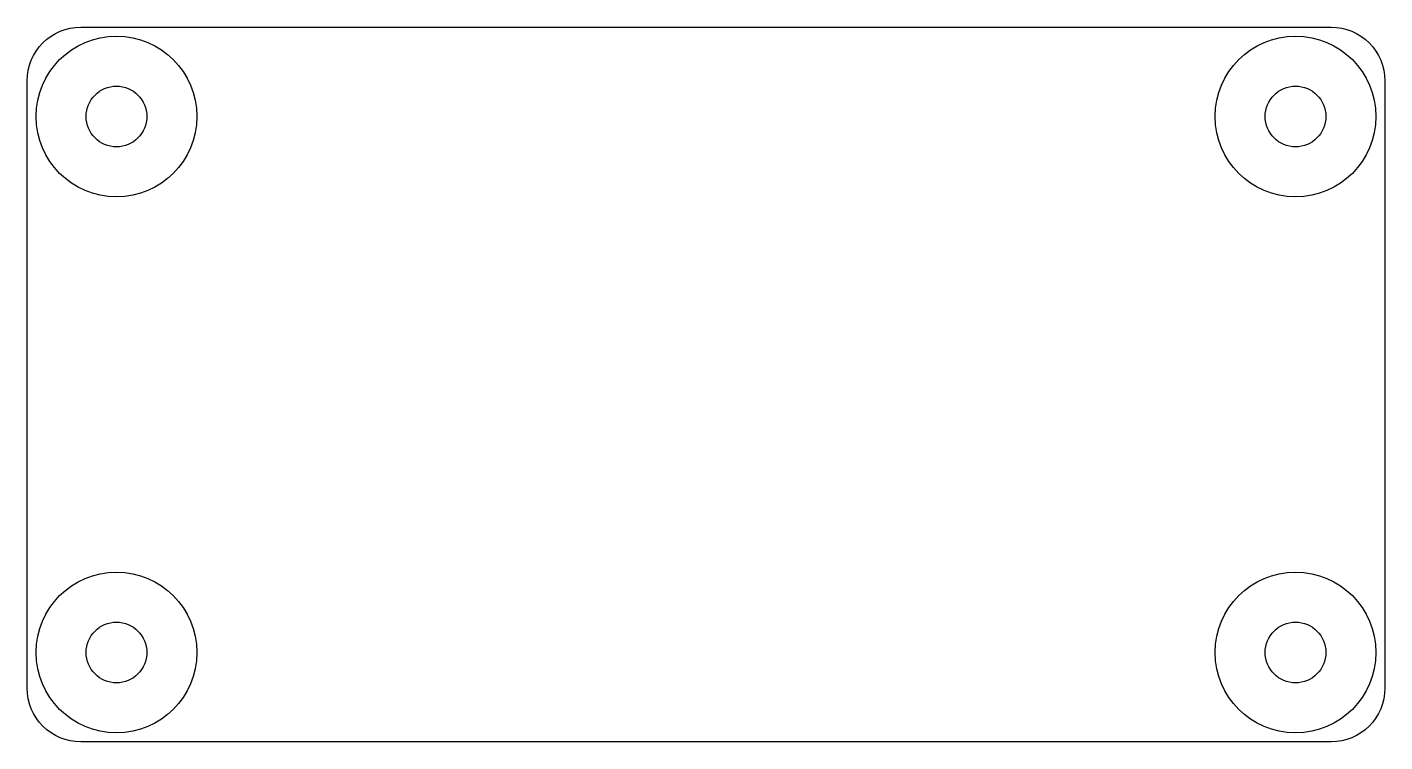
# Model space of a CAD drawing. Header units: millimetres. Extents: x 0 to 76, y 0 to 40.
import ezdxf

# ---------------------------------------------------------------- set-up
doc = ezdxf.new("R2010")
doc.units = ezdxf.units.MM
doc.layers.get('0').update_dxf_attribs({"linetype": 'CONTINUOUS'})

msp = doc.modelspace()

# ---------------------------------------------------------------- linework, layer by layer
msp.add_lwpolyline([(3, 40), (73, 40, -0.414214), (76, 37), (76, 3, -0.414214), (73, 0), (3, 0, -0.414214), (0, 3), (0, 37, -0.414214)], format="xyb", close=True)
for centre, radius in [((5, 35), 4.5), ((71, 35), 4.5), ((5, 35), 1.7), ((71, 35), 1.7), ((5, 5), 4.5), ((71, 5), 4.5), ((5, 5), 1.7), ((71, 5), 1.7)]:
    msp.add_circle(centre, radius)

doc.saveas('drawing.dxf')
